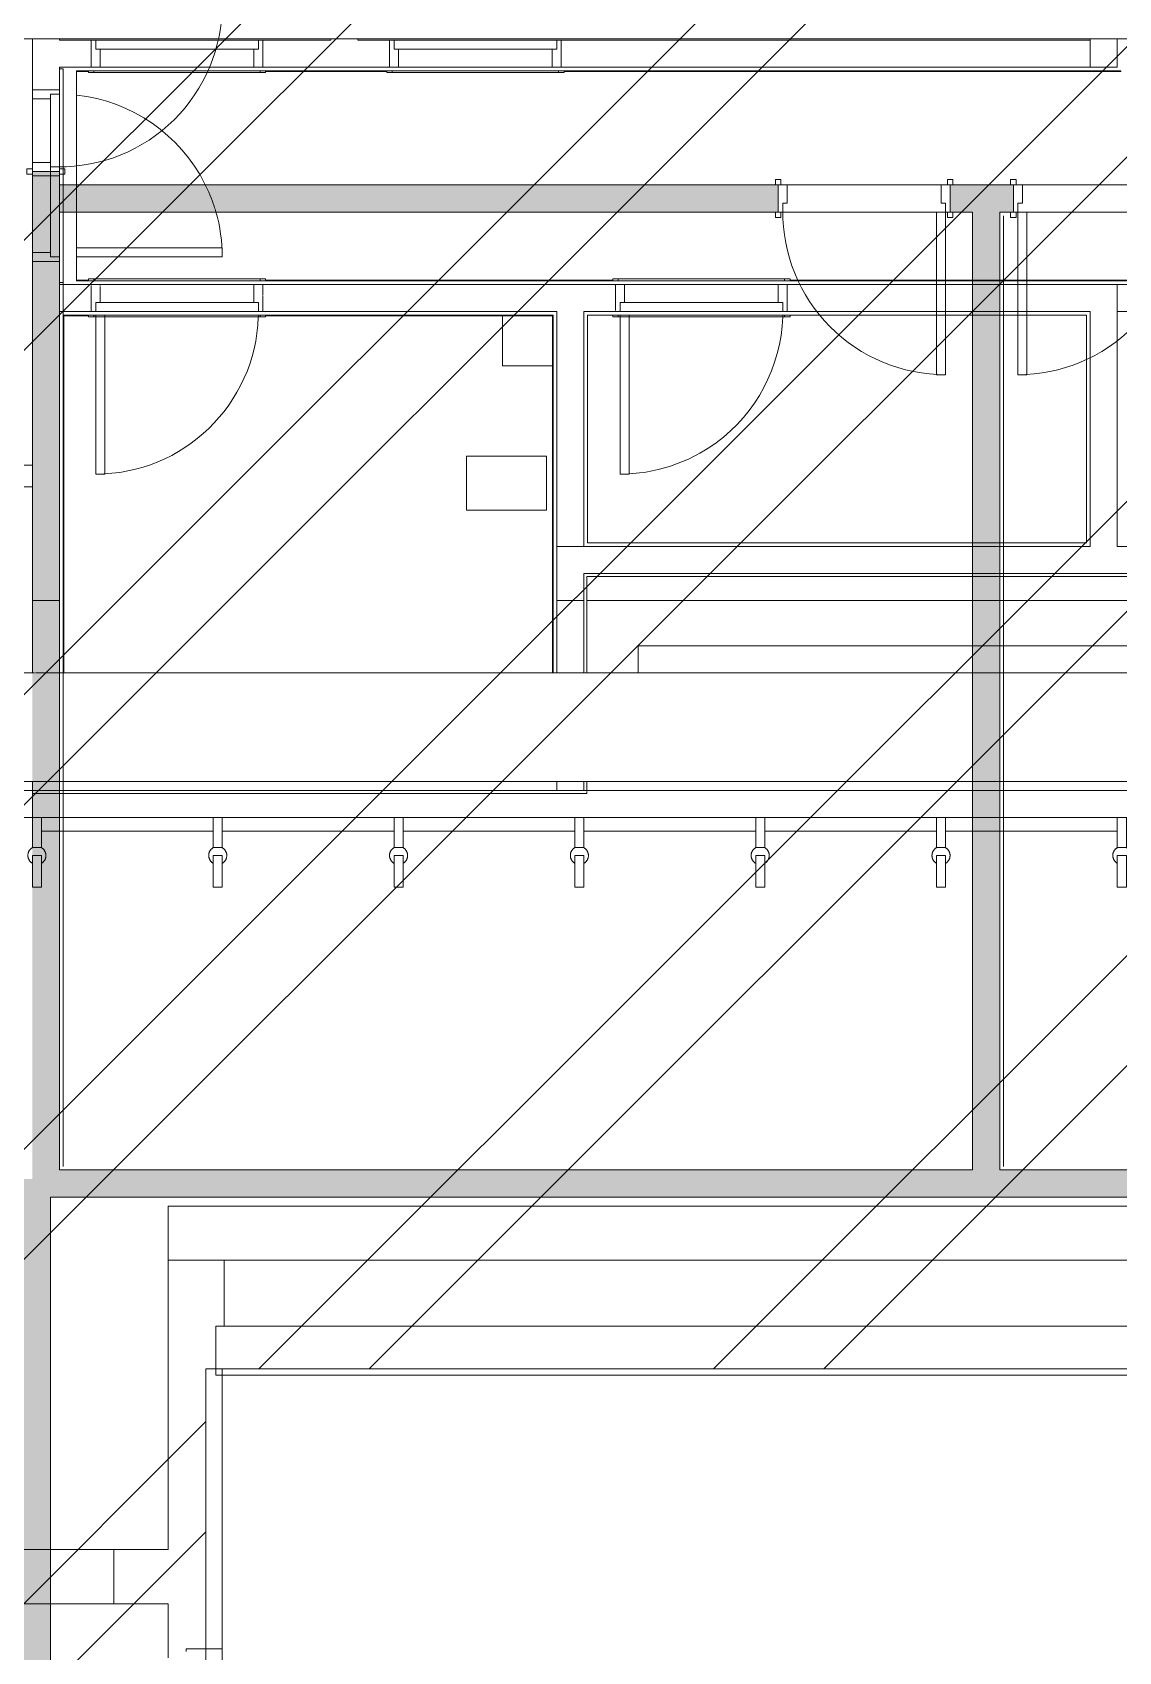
# Model space of a CAD drawing. Header units: millimetres. Extents: x -57519 to 497916, y -349472 to 446842.
# Drawn here: x 327603 to 333610, y 3092 to 12052 of the extents above; entities that cross this region are included whole.
import ezdxf

# ---------------------------------------------------------------- set-up
doc = ezdxf.new("R2010")
doc.units = ezdxf.units.MM
for name, color, linetype, lineweight in [('A-CLNG', 13, 'Continuous', 5), ('A-DETL-GENF', 92, 'Continuous', 5), ('A-DETL-WIDE', 214, 'Continuous', 18), ('A-DOOR', 31, 'Continuous', 5), ('A-DOOR-FRAM', 31, 'Continuous', 5), ('A-FLOR', 192, 'Continuous', 5), ('A-GENM', 13, 'Continuous', 5), ('A-WALL', 113, 'Continuous', 20), ('A-WALL-PATT', 111, 'Continuous', 20)]:
    doc.layers.add(name, color=color, linetype=linetype, lineweight=lineweight)

# ---------------------------------------------------------------- blocks, each defined once
blk = doc.blocks.new('DLN-Single Door__X01_ - _M05x_ 900 x 2000 _WH_-16935532-SITE COVERAGE')
at = {"layer": 'A-DOOR'}
for p, q in [((-475, 75), (-490, 75)), ((23.3, 75), (-490, 75)), ((-460.5, 75), (-475, 75)), ((-460, 75), (23.3, 75)), ((23.3, 75), (460, 75)), ((490, 75), (23.3, 75)), ((460, 75), (475, 75)), ((475, 75), (490, 75)), ((-490, -75), (-475, -75)), ((-490, -75), (-201.7, -75)), ((-475, -75), (-460, -75)), ((-201.7, -75), (-460, -75)), ((-400, -75), (-450, -75)), ((-201.7, -75), (-51.7, -75)), ((-51.7, -75), (-201.7, -75)), ((-51.7, -75), (23.3, -75)), ((23.3, -75), (-51.7, -75)), ((23.3, -75), (490, -75)), ((460, -75), (23.3, -75)), ((475, -75), (460, -75)), ((490, -75), (475, -75)), ((-450, -168), (-450, -975)), ((-400, -975), (-400, -168)), ((-450, -975), (-400, -975))]:
    blk.add_line(p, q, dxfattribs=at)
for start, end in [(359.99228, 0.5), (296.62959, 353.98021), (288.17092, 296.62959), (270, 286.07544), (286.07544, 288.1)]:
    blk.add_arc((-450, -75), 900, start, end, dxfattribs=at)
at = {"layer": 'A-DOOR-FRAM'}
for p, q in [((-475, -55), (-475, 75)), ((-425, 75), (-475, 75)), ((-475, 75), (23.3, 75)), ((-475, -55), (-475, 75)), ((23.3, 75), (-425, 75)), ((-425, -25), (-425, 75)), ((-425, 75), (-425, -25)), ((425, 75), (23.3, 75)), ((23.3, 75), (475, 75)), ((425, -25), (425, 75)), ((425, 75), (475, 75)), ((425, -25), (425, 75)), ((475, 75), (475, -75)), ((475, 75), (475, -75)), ((-475, -75), (-475, -56.4)), ((-475, -75), (-475, -56.4)), ((-201.7, -75), (-475, -75)), ((-475, -75), (-450, -75)), ((23.3, -25), (-450, -25)), ((-450, -25), (-425, -25)), ((-450, -25), (-450, -56.8)), ((-450, -25), (-450, -56.8)), ((-450, -58.1), (-450, -75)), ((-450, -58.1), (-450, -75)), ((-450, -75), (-201.7, -75)), ((-425, -25), (23.3, -25)), ((-51.7, -75), (-201.7, -75)), ((-201.7, -75), (-51.7, -75)), ((23.3, -75), (-51.7, -75)), ((-51.7, -75), (23.3, -75)), ((450, -25), (23.3, -25)), ((23.3, -25), (425, -25)), ((475, -75), (23.3, -75)), ((23.3, -75), (450, -75)), ((450, -25), (425, -25)), ((450, -75), (450, -25)), ((450, -75), (450, -25)), ((475, -75), (450, -75))]:
    blk.add_line(p, q, dxfattribs=at)
blk = doc.blocks.new('DLN-Single Door__X01_ - _M02_ 900 x 2450 _WH_-16935533-SITE COVERAGE')
at = {"layer": 'A-DOOR'}
for p, q in [((-490, 95), (-490, 105)), ((-490, 105), (-460, 105)), ((-490, 95), (-490, 105)), ((-490, 105), (490, 105)), ((-460, 105), (-460, 95)), ((-460, 105), (-460, 95)), ((460, 105), (-460, 105)), ((490, 105), (460, 105)), ((460, 95), (460, 105)), ((460, 95), (460, 105)), ((490, 105), (490, 95)), ((490, 105), (490, 95)), ((-475, 75), (-490, 75)), ((490, 75), (-490, 75)), ((-460, 75), (-475, 75)), ((-460, 75), (460, 75)), ((460, 75), (475, 75)), ((475, 75), (490, 75)), ((-490, -75), (-475, -75)), ((-490, -75), (490, -75)), ((-475, -75), (-460, -75)), ((460, -75), (-460, -75)), ((-400, -75), (-450, -75)), ((475, -75), (460, -75)), ((490, -75), (475, -75)), ((-490, -105), (-490, -95)), ((-490, -105), (-490, -95)), ((-460, -105), (-490, -105)), ((490, -105), (-490, -105)), ((-460, -95), (-460, -105)), ((-460, -95), (-460, -105)), ((-460, -105), (460, -105)), ((-450, -95), (-450, -105)), ((-450, -105), (-450, -975)), ((-400, -105), (-400, -95)), ((-400, -975), (-400, -105)), ((460, -95), (460, -105)), ((460, -105), (460, -95)), ((460, -105), (490, -105)), ((490, -95), (490, -105)), ((490, -95), (490, -105)), ((-450, -975), (-400, -975))]:
    blk.add_line(p, q, dxfattribs=at)
for start, end in [(359.99228, 0.5), (306.2, 358.0529), (358.0529, 358.69936), (270, 306.2)]:
    blk.add_arc((-450, -75), 900, start, end, dxfattribs=at)
at = {"layer": 'A-DOOR-FRAM'}
for p, q in [((-475, -69.3), (-475, 75)), ((-425, 75), (-475, 75)), ((-475, 75), (475, 75)), ((-475, -69.3), (-475, 75)), ((425, 75), (-425, 75)), ((-425, -25), (-425, 75)), ((-425, 75), (-425, -25)), ((425, -25), (425, 75)), ((425, 75), (475, 75)), ((425, -25), (425, 75)), ((475, 75), (475, -75)), ((475, 75), (475, -75)), ((475, -75), (-475, -75)), ((-475, -75), (-450, -75)), ((450, -25), (-450, -25)), ((-450, -25), (-425, -25)), ((-450, -25), (-450, -75)), ((-450, -25), (-450, -75)), ((-450, -75), (450, -75)), ((-425, -25), (425, -25)), ((450, -25), (425, -25)), ((450, -75), (450, -25)), ((450, -75), (450, -25)), ((475, -75), (450, -75))]:
    blk.add_line(p, q, dxfattribs=at)
blk = doc.blocks.new('DLN-Single Door__X01_ - _M02a_ 900 x 2450 _WH_-16935534-SITE COVERAGE')
at = {"layer": 'A-DOOR'}
for p, q in [((-450, 975), (-400, 975)), ((-450, 682), (-450, 975)), ((-400, 975), (-400, 682)), ((-475, 75), (-490, 75)), ((490, 75), (-490, 75)), ((-460, 75), (-475, 75)), ((-460, 75), (460, 75)), ((-400, 75), (-450, 75)), ((460, 75), (475, 75)), ((475, 75), (490, 75)), ((-490, -75), (-475, -75)), ((-490, -75), (490, -75)), ((-475, -75), (-460, -75)), ((460, -75), (-460, -75)), ((475, -75), (460, -75)), ((490, -75), (475, -75)), ((-490, -105), (-490, -95)), ((-490, -105), (-490, -95)), ((-460, -105), (-490, -105)), ((490, -105), (-490, -105)), ((-460, -95), (-460, -105)), ((-460, -95), (-460, -105)), ((-460, -105), (460, -105)), ((460, -105), (460, -95)), ((460, -105), (460, -95)), ((460, -105), (490, -105)), ((490, -95), (490, -105)), ((490, -95), (490, -105))]:
    blk.add_line(p, q, dxfattribs=at)
for start, end in [(43.0644, 90), (359.5, 0.00772)]:
    blk.add_arc((-450, 75), 900, start, end, dxfattribs=at)
at = {"layer": 'A-DOOR-FRAM'}
for p, q in [((-475, 75), (475, 75)), ((-475, -75), (-475, 75)), ((-450, 75), (-475, 75)), ((-475, -75), (-475, 75)), ((-450, 75), (-450, 25)), ((-450, 75), (-450, 25)), ((450, 75), (-450, 75)), ((-450, 25), (450, 25)), ((-425, 25), (-450, 25)), ((-425, -75), (-425, 25)), ((-425, 25), (-425, -75)), ((425, 25), (-425, 25)), ((425, 25), (450, 25)), ((425, -75), (425, 25)), ((425, -75), (425, 25)), ((450, 25), (450, 75)), ((450, 75), (475, 75)), ((450, 25), (450, 75)), ((475, 75), (475, -75)), ((475, 75), (475, -75)), ((-475, -75), (-425, -75)), ((475, -75), (-475, -75)), ((-425, -75), (425, -75)), ((475, -75), (425, -75))]:
    blk.add_line(p, q, dxfattribs=at)
blk = doc.blocks.new('DLN-Single Door__X01_ - _M02a_ 900 x 2450 _WH_-V15-SITE COVERAGE')
at = {"layer": 'A-DOOR'}
for p, q in [((-450, 975), (-400, 975)), ((-450, 682), (-450, 975)), ((-400, 975), (-400, 682)), ((-475, 75), (-490, 75)), ((490, 75), (-490, 75)), ((-460, 75), (-475, 75)), ((-460, 75), (460, 75)), ((-400, 75), (-450, 75)), ((460, 75), (475, 75)), ((475, 75), (490, 75)), ((-490, -75), (-475, -75)), ((-490, -75), (490, -75)), ((-475, -75), (-460, -75)), ((460, -75), (-460, -75)), ((475, -75), (460, -75)), ((490, -75), (475, -75)), ((-490, -105), (-490, -94.8)), ((-490, -105), (-490, -94.8)), ((-460, -105), (-490, -105)), ((490, -105), (-490, -105)), ((-460, -94.7), (-460, -105)), ((-460, -94.7), (-460, -105)), ((-460, -105), (460, -105)), ((460, -105), (460, -95)), ((460, -105), (460, -95)), ((460, -105), (490, -105)), ((490, -95), (490, -105)), ((490, -95), (490, -105))]:
    blk.add_line(p, q, dxfattribs=at)
for start, end in [(47.58401, 90), (43.0644, 47.58401), (359.5, 0.00772)]:
    blk.add_arc((-450, 75), 900, start, end, dxfattribs=at)
at = {"layer": 'A-DOOR-FRAM'}
for p, q in [((-475, 75), (475, 75)), ((-475, -57.5), (-475, 75)), ((-450, 75), (-475, 75)), ((-475, -57.5), (-475, 75)), ((-450, 75), (-450, 25)), ((-450, 75), (-450, 25)), ((450, 75), (-450, 75)), ((-450, 25), (450, 25)), ((-425, 25), (-450, 25)), ((-425, -52.5), (-425, 25)), ((-425, 25), (-425, -52.5)), ((425, 25), (-425, 25)), ((425, 25), (450, 25)), ((425, -75), (425, 22.7)), ((425, -75), (425, 22.7)), ((450, 25), (450, 75)), ((450, 75), (475, 75)), ((450, 25), (450, 75)), ((475, 75), (475, -75)), ((475, 75), (475, -75)), ((-475, -75), (-475, -59.1)), ((-475, -75), (-475, -59.1)), ((-475, -75), (-425, -75)), ((475, -75), (-475, -75)), ((-425, -75), (-425, -54.5)), ((-425, -54.5), (-425, -75)), ((-425, -75), (425, -75)), ((475, -75), (425, -75))]:
    blk.add_line(p, q, dxfattribs=at)
blk = doc.blocks.new('DLN-Single Door__X01_ - _M02_ 900 x 2450 _WH_-V18-SITE COVERAGE')
at = {"layer": 'A-DOOR'}
for p, q in [((-490, 94.8), (-490, 105)), ((-490, 105), (-460, 105)), ((-490, 94.8), (-490, 105)), ((-490, 105), (490, 105)), ((-460, 105), (-460, 94.7)), ((-460, 105), (-460, 94.7)), ((460, 105), (-460, 105)), ((490, 105), (460, 105)), ((460, 95), (460, 105)), ((460, 95), (460, 105)), ((490, 105), (490, 95)), ((490, 105), (490, 95)), ((-475, 75), (-490, 75)), ((490, 75), (-490, 75)), ((-460, 75), (-475, 75)), ((-460, 75), (460, 75)), ((460, 75), (475, 75)), ((475, 75), (490, 75)), ((-490, -75), (-475, -75)), ((-490, -75), (490, -75)), ((-475, -75), (-460, -75)), ((460, -75), (-460, -75)), ((-400, -75), (-450, -75)), ((475, -75), (460, -75)), ((490, -75), (475, -75)), ((-490, -105), (-490, -94)), ((-490, -105), (-490, -94)), ((-460, -105), (-490, -105)), ((490, -105), (-490, -105)), ((-460, -95), (-460, -105)), ((-460, -95), (-460, -105)), ((-460, -105), (460, -105)), ((-450, -95), (-450, -105)), ((-450, -105), (-450, -975)), ((-400, -105), (-400, -95)), ((-400, -975), (-400, -105)), ((460, -95), (460, -105)), ((460, -105), (460, -95)), ((460, -105), (490, -105)), ((490, -95), (490, -105)), ((490, -95), (490, -105)), ((-450, -975), (-400, -975))]:
    blk.add_line(p, q, dxfattribs=at)
for start, end in [(359.99228, 0.5), (270, 358.0529), (358.0529, 358.69936)]:
    blk.add_arc((-450, -75), 900, start, end, dxfattribs=at)
at = {"layer": 'A-DOOR-FRAM'}
for p, q in [((-475, 68.9), (-475, 75)), ((-425, 75), (-475, 75)), ((-475, 75), (475, 75)), ((-475, 68.9), (-475, 75)), ((-475, -75), (-475, 65.5)), ((-475, -75), (-475, 65.5)), ((425, 75), (-425, 75)), ((-425, 68.9), (-425, 75)), ((-425, 75), (-425, 68.9)), ((-425, -25), (-425, 62.7)), ((-425, 62.7), (-425, -25)), ((425, 19.4), (425, 75)), ((425, 75), (475, 75)), ((425, 19.4), (425, 75)), ((425, -25), (425, 16.4)), ((425, -25), (425, 16.4)), ((475, 75), (475, 16.8)), ((475, 75), (475, 16.8)), ((475, 13.6), (475, -75)), ((475, 13.6), (475, -75)), ((475, -75), (-475, -75)), ((-475, -75), (-450, -75)), ((450, -25), (-450, -25)), ((-450, -25), (-425, -25)), ((-450, -25), (-450, -75)), ((-450, -25), (-450, -75)), ((-450, -75), (450, -75)), ((-425, -25), (425, -25)), ((450, -25), (425, -25)), ((450, -75), (450, -25)), ((450, -75), (450, -25)), ((475, -75), (450, -75))]:
    blk.add_line(p, q, dxfattribs=at)
blk = doc.blocks.new('Walls 13 - Walls 13-9359694-SITE COVERAGE')
at = {"layer": 'A-WALL', "lineweight": 5}
for p, q in [((78989.3, 7707.5), (78888.4, 7707.5)), ((79840.1, 7707.5), (78989.3, 7707.5)), ((79876.8, 7707.5), (79851.8, 7707.5)), ((80840.1, 7707.5), (79888.4, 7707.5)), ((80876.8, 7707.5), (80851.8, 7707.5)), ((81840.1, 7707.5), (80888.4, 7707.5)), ((81876.8, 7707.5), (81851.8, 7707.5)), ((82840.1, 7707.5), (81888.4, 7707.5)), ((82876.8, 7707.5), (82851.8, 7707.5)), ((83840.1, 7707.5), (82888.4, 7707.5)), ((83876.8, 7707.5), (83851.8, 7707.5)), ((84039.3, 7707.5), (83888.4, 7707.5)), ((84189.3, 7707.5), (84039.3, 7707.5)), ((84840.1, 7707.5), (84189.3, 7707.5)), ((78887.7, 7632.5), (78989.3, 7632.5)), ((78989.3, 7632.5), (79840.9, 7632.5)), ((79887.7, 7632.5), (80840.9, 7632.5)), ((80887.7, 7632.5), (81840.9, 7632.5)), ((81887.7, 7632.5), (82840.9, 7632.5)), ((82887.7, 7632.5), (83840.9, 7632.5)), ((83887.7, 7632.5), (84039.3, 7632.5)), ((84039.3, 7632.5), (84189.3, 7632.5)), ((84189.3, 7632.5), (84840.9, 7632.5))]:
    blk.add_line(p, q, dxfattribs=at)
blk = doc.blocks.new('DLN_Banner hook - DLN_Banner hook-13170166-SITE COVERAGE')
at = {"layer": 'A-GENM'}
for p, q in [((-25, 0), (-25, -166.7)), ((-25, 0), (-21.7, 0)), ((-21.7, 0), (-17.7, 0)), ((-17.7, 0), (-12.5, 0)), ((-12.5, 0), (-6.5, 0)), ((12.5, 0), (-12.5, 0)), ((-6.5, 0), (24.1, 0)), ((24.1, 0), (25, 0)), ((25, -166.7), (25, 0)), ((-24.4, -166.7), (-25, -166.7)), ((-25, -166.7), (-22.5, -166.7)), ((-22.5, -166.7), (0, -166.7)), ((0, -166.7), (24.4, -166.7)), ((25, -166.7), (24.4, -166.7)), ((24.4, -166.7), (25, -166.7)), ((25.8, -167.2), (25, -166.7)), ((-25, -384.9), (-25, -210)), ((-25, -210), (25, -210)), ((25, -210), (25, -384.9)), ((-25, -385.6), (25, -385.6))]:
    blk.add_line(p, q, dxfattribs=at)
at = {"layer": 'A-GENM', "flags": 128}
for points in [[(-38.7, -178.3), (-39.9, -179.9), (-41.1, -181.5)], [(-25, -166.7), (-26.7, -167.7), (-28.4, -168.8), (-30, -170), (-31.6, -171.2), (-33.1, -172.5), (-34.6, -173.9), (-36, -175.3), (-37.4, -176.8), (-38.7, -178.3)], [(48.2, -196.7), (47.6, -194.8), (47, -192.9), (46.3, -191), (45.5, -189.2), (44.6, -187.4), (43.7, -185.6), (42.6, -183.9), (41.6, -182.2), (40.4, -180.6), (39.2, -179), (37.9, -177.4), (36.6, -175.9), (35.2, -174.5), (33.8, -173.1), (32.3, -171.8), (30.7, -170.5), (29.1, -169.4), (27.5, -168.2), (25.8, -167.2)], [(-41.1, -181.5), (-42.2, -183.1), (-43.2, -184.8), (-44.2, -186.6), (-45.1, -188.4), (-45.9, -190.2), (-46.7, -192), (-47.3, -193.9), (-48, -195.8), (-48.5, -197.8), (-48.9, -199.7), (-49.3, -201.7), (-49.6, -203.7), (-49.8, -205.6), (-49.9, -207.6), (-50, -209.6), (-50, -211.6), (-49.9, -213.6), (-49.7, -215.6), (-49.4, -217.6), (-49.1, -219.6), (-48.7, -221.5), (-48.2, -223.5), (-47.6, -225.4), (-46.9, -227.3), (-46.2, -229.1), (-45.4, -231), (-44.5, -232.8), (-43.6, -234.5), (-42.6, -236.3), (-41.5, -237.9), (-40.3, -239.6), (-39.1, -241.2), (-37.8, -242.7), (-36.5, -244.2)], [(-36.5, -244.2), (-35.1, -245.6), (-33.6, -247), (-32.1, -248.3), (-30.6, -249.6), (-29, -250.8), (-27.3, -251.9), (-25.6, -252.9)], [(24.8, -253.4), (26.6, -252.4), (28.2, -251.3), (29.9, -250.1), (31.4, -248.9), (33, -247.6), (34.4, -246.2)], [(34.4, -246.2), (35.9, -244.8), (37.2, -243.4)], [(37.2, -243.4), (38.5, -241.9), (39.8, -240.3), (41, -238.7), (42.1, -237), (43.1, -235.3), (44.1, -233.6), (45, -231.8), (45.8, -230), (46.6, -228.1), (47.3, -226.2), (47.9, -224.3), (48.4, -222.4), (48.9, -220.5), (49.3, -218.5), (49.6, -216.5), (49.8, -214.5), (49.9, -212.5), (50, -210.5), (50, -208.5), (49.9, -206.5), (49.7, -204.6), (49.4, -202.6), (49.1, -200.6), (48.7, -198.6), (48.2, -196.7)]]:
    blk.add_lwpolyline(points, dxfattribs=at)
blk = doc.blocks.new('DLN_Banner hook - DLN_Banner hook-V262-SITE COVERAGE')
at = {"layer": 'A-GENM'}
for p, q in [((-25, 0), (-25, -166.7)), ((-25, 0), (-12.5, 0)), ((-12.5, 0), (21.7, 0)), ((12.5, 0), (-12.5, 0)), ((21.7, 0), (25, 0)), ((25, -166.7), (25, 0)), ((-24.4, -166.7), (-25, -166.7)), ((-25, -166.7), (0, -166.7)), ((0, -166.7), (25, -166.7)), ((25, -166.7), (24.4, -166.7)), ((-25, -384.9), (-25, -210)), ((-25, -210), (25, -210)), ((25, -210), (25, -267.7)), ((25, -267.7), (25, -379.2)), ((-25, -385.6), (25, -385.6)), ((25, -379.2), (25, -384.9))]:
    blk.add_line(p, q, dxfattribs=at)
at = {"layer": 'A-GENM', "flags": 128}
for points in [[(-37.4, -176.8), (-38.7, -178.3), (-39.9, -179.9), (-41.1, -181.5), (-42.2, -183.1), (-43.2, -184.8), (-44.2, -186.6), (-45.1, -188.4), (-45.9, -190.2), (-46.7, -192), (-47.3, -193.9), (-48, -195.8), (-48.5, -197.8), (-48.9, -199.7), (-49.3, -201.7), (-49.6, -203.7), (-49.8, -205.6), (-49.9, -207.6), (-50, -209.6), (-50, -211.6), (-49.9, -213.6), (-49.7, -215.6), (-49.4, -217.6), (-49.1, -219.6), (-48.7, -221.5), (-48.2, -223.5), (-47.6, -225.4), (-46.9, -227.3), (-46.2, -229.1), (-45.4, -231), (-44.5, -232.8), (-43.6, -234.5), (-42.6, -236.3), (-41.5, -237.9), (-40.3, -239.6), (-39.1, -241.2), (-37.8, -242.7), (-36.5, -244.2), (-35.1, -245.6), (-33.6, -247), (-32.1, -248.3), (-30.6, -249.6), (-29, -250.8), (-27.3, -251.9), (-25.6, -252.9)], [(-25, -166.7), (-26.7, -167.7), (-28.4, -168.8), (-30, -170), (-31.6, -171.2), (-33.1, -172.5), (-34.6, -173.9), (-36, -175.3), (-37.4, -176.8)], [(24.8, -253.4), (26.6, -252.4), (28.2, -251.3), (29.9, -250.1), (31.4, -248.9), (33, -247.6), (34.4, -246.2), (35.9, -244.8), (37.2, -243.4), (38.5, -241.9), (39.8, -240.3), (41, -238.7), (42.1, -237), (43.1, -235.3), (44.1, -233.6), (45, -231.8), (45.8, -230), (46.6, -228.1), (47.3, -226.2), (47.9, -224.3), (48.4, -222.4), (48.9, -220.5), (49.3, -218.5), (49.6, -216.5), (49.8, -214.5), (49.9, -212.5), (50, -210.5), (50, -208.5), (49.9, -206.5), (49.7, -204.6), (49.4, -202.6), (49.1, -200.6), (48.7, -198.6), (48.2, -196.7), (47.6, -194.8), (47, -192.9), (46.3, -191), (45.5, -189.2), (44.6, -187.4), (43.7, -185.6), (42.6, -183.9), (41.6, -182.2), (40.4, -180.6), (39.2, -179), (37.9, -177.4), (36.6, -175.9), (35.2, -174.5), (33.8, -173.1), (32.3, -171.8), (30.7, -170.5), (29.1, -169.4), (27.5, -168.2), (25.8, -167.2), (25, -166.7)]]:
    blk.add_lwpolyline(points, dxfattribs=at)
blk = doc.blocks.new('DLN_Banner hook - DLN_Banner hook-V263-SITE COVERAGE')
at = {"layer": 'A-GENM'}
for p, q in [((-25, 0), (-25, -166.7)), ((-25, 0), (25, 0)), ((12.5, 0), (-12.5, 0)), ((25, -166.7), (25, 0)), ((-24.4, -166.7), (-25, -166.7)), ((-25, -166.7), (0, -166.7)), ((0, -166.7), (25, -166.7)), ((25, -166.7), (24.4, -166.7)), ((-25, -384.9), (-25, -210)), ((-25, -210), (25, -210)), ((25, -210), (25, -384.9)), ((-25, -385.6), (25, -385.6))]:
    blk.add_line(p, q, dxfattribs=at)
at = {"layer": 'A-GENM', "flags": 128}
for points in [[(-25, -166.7), (-26.7, -167.7), (-28.4, -168.8), (-30, -170), (-31.6, -171.2), (-33.1, -172.5), (-34.6, -173.9), (-36, -175.3), (-37.4, -176.8), (-38.7, -178.3), (-39.9, -179.9), (-41.1, -181.5), (-42.2, -183.1), (-43.2, -184.8), (-44.2, -186.6), (-45.1, -188.4), (-45.9, -190.2), (-46.7, -192), (-47.3, -193.9), (-48, -195.8), (-48.5, -197.8), (-48.9, -199.7), (-49.3, -201.7), (-49.6, -203.7), (-49.8, -205.6), (-49.9, -207.6), (-50, -209.6), (-50, -211.6), (-49.9, -213.6), (-49.7, -215.6), (-49.4, -217.6), (-49.1, -219.6), (-48.7, -221.5), (-48.2, -223.5), (-47.6, -225.4), (-46.9, -227.3), (-46.2, -229.1), (-45.4, -231), (-44.5, -232.8), (-43.6, -234.5), (-42.6, -236.3), (-41.5, -237.9), (-40.3, -239.6), (-39.1, -241.2), (-37.8, -242.7), (-36.5, -244.2), (-35.1, -245.6), (-33.6, -247), (-32.1, -248.3), (-30.6, -249.6), (-29, -250.8), (-27.3, -251.9), (-25.6, -252.9)], [(24.8, -253.4), (26.6, -252.4), (28.2, -251.3), (29.9, -250.1), (31.4, -248.9), (33, -247.6), (34.4, -246.2), (35.9, -244.8), (37.2, -243.4), (38.5, -241.9), (39.8, -240.3), (41, -238.7), (42.1, -237), (43.1, -235.3), (44.1, -233.6), (45, -231.8), (45.8, -230), (46.6, -228.1), (47.3, -226.2), (47.9, -224.3), (48.4, -222.4), (48.9, -220.5), (49.3, -218.5), (49.6, -216.5), (49.8, -214.5), (49.9, -212.5), (50, -210.5), (50, -208.5), (49.9, -206.5), (49.7, -204.6), (49.4, -202.6), (49.1, -200.6), (48.7, -198.6), (48.2, -196.7), (47.6, -194.8), (47, -192.9), (46.3, -191), (45.5, -189.2), (44.6, -187.4), (43.7, -185.6), (42.6, -183.9), (41.6, -182.2), (40.4, -180.6), (39.2, -179), (37.9, -177.4), (36.6, -175.9), (35.2, -174.5), (33.8, -173.1), (32.3, -171.8), (30.7, -170.5), (29.1, -169.4), (27.5, -168.2), (25.8, -167.2), (25, -166.7)]]:
    blk.add_lwpolyline(points, dxfattribs=at)
blk = doc.blocks.new('DLN_Banner hook - DLN_Banner hook-V264-SITE COVERAGE')
at = {"layer": 'A-GENM'}
for p, q in [((-25, 0), (-25, -166.7)), ((-25, 0), (6.5, 0)), ((6.5, 0), (-12.5, 0)), ((12.5, 0), (25, 0)), ((25, -166.7), (25, 0)), ((-24.4, -166.7), (-25, -166.7)), ((-25, -166.7), (-24.4, -166.7)), ((-24.4, -166.7), (-22.5, -166.7)), ((-22.5, -166.7), (0, -166.7)), ((0, -166.7), (10.8, -166.7)), ((10.8, -166.7), (19.5, -166.7)), ((19.5, -166.7), (22.5, -166.7)), ((22.5, -166.7), (25, -166.7)), ((25, -166.7), (24.4, -166.7)), ((-25, -384.9), (-25, -210)), ((-25, -210), (25, -210)), ((24.8, -253.4), (26.6, -252.4)), ((25, -210), (25, -312.2)), ((26.6, -252.4), (28.2, -251.3)), ((33, -247.6), (34.4, -246.2)), ((45.8, -230), (46.6, -228.1)), ((25, -312.2), (25, -333.7)), ((25, -333.7), (25, -352.8)), ((25, -352.8), (25, -384.9)), ((-25, -385.6), (24.5, -385.6))]:
    blk.add_line(p, q, dxfattribs=at)
at = {"layer": 'A-GENM', "flags": 128}
for points in [[(-25, -166.7), (-26.7, -167.7), (-28.4, -168.8), (-30, -170), (-31.6, -171.2), (-33.1, -172.5), (-34.6, -173.9), (-36, -175.3), (-37.4, -176.8), (-38.7, -178.3), (-39.9, -179.9), (-41.1, -181.5), (-42.2, -183.1), (-43.2, -184.8), (-44.2, -186.6), (-45.1, -188.4), (-45.9, -190.2), (-46.7, -192), (-47.3, -193.9), (-48, -195.8), (-48.5, -197.8), (-48.9, -199.7), (-49.3, -201.7), (-49.6, -203.7), (-49.8, -205.6), (-49.9, -207.6), (-50, -209.6), (-50, -211.6), (-49.9, -213.6), (-49.7, -215.6), (-49.4, -217.6), (-49.1, -219.6), (-48.7, -221.5), (-48.2, -223.5), (-47.6, -225.4), (-46.9, -227.3), (-46.2, -229.1), (-45.4, -231), (-44.5, -232.8), (-43.6, -234.5), (-42.6, -236.3), (-41.5, -237.9), (-40.3, -239.6), (-39.1, -241.2), (-37.8, -242.7), (-36.5, -244.2), (-35.1, -245.6), (-33.6, -247), (-32.1, -248.3), (-30.6, -249.6), (-29, -250.8), (-27.3, -251.9), (-25.6, -252.9)], [(33.8, -173.1), (32.3, -171.8), (30.7, -170.5), (29.1, -169.4), (27.5, -168.2), (25.8, -167.2), (25, -166.7)], [(36.6, -175.9), (35.2, -174.5), (33.8, -173.1)], [(46.6, -228.1), (47.3, -226.2), (47.9, -224.3), (48.4, -222.4), (48.9, -220.5), (49.3, -218.5), (49.6, -216.5), (49.8, -214.5), (49.9, -212.5), (50, -210.5), (50, -208.5), (49.9, -206.5), (49.7, -204.6), (49.4, -202.6), (49.1, -200.6), (48.7, -198.6), (48.2, -196.7), (47.6, -194.8), (47, -192.9), (46.3, -191), (45.5, -189.2), (44.6, -187.4), (43.7, -185.6), (42.6, -183.9), (41.6, -182.2), (40.4, -180.6), (39.2, -179), (37.9, -177.4), (36.6, -175.9)], [(28.2, -251.3), (29.9, -250.1), (31.4, -248.9), (33, -247.6)], [(34.4, -246.2), (35.9, -244.8), (37.2, -243.4), (38.5, -241.9), (39.8, -240.3), (41, -238.7), (42.1, -237), (43.1, -235.3), (44.1, -233.6)], [(44.1, -233.6), (45, -231.8), (45.8, -230)]]:
    blk.add_lwpolyline(points, dxfattribs=at)
blk = doc.blocks.new('DLN_Banner hook - DLN_Banner hook-V279-SITE COVERAGE')
at = {"layer": 'A-GENM'}
for p, q in [((-25, 0), (-25, -166.7)), ((-25, 0), (17.7, 0)), ((12.5, 0), (-12.5, 0)), ((17.7, 0), (25, 0)), ((25, -166.7), (25, 0)), ((-24.4, -166.7), (-25, -166.7)), ((-25, -166.7), (0, -166.7)), ((0, -166.7), (25, -166.7)), ((25, -166.7), (24.4, -166.7)), ((-37.8, -242.7), (-36.5, -244.2)), ((-36.5, -244.2), (-35.1, -245.6)), ((-25, -267.7), (-25, -210)), ((-25, -210), (25, -210)), ((-25, -289.7), (-25, -267.7)), ((25, -210), (25, -217.7)), ((25, -217.7), (25, -230.5)), ((25, -230.5), (25, -247.6)), ((25, -247.6), (25, -267.7)), ((25, -267.7), (25, -289.7)), ((49.4, -202.6), (49.1, -200.6)), ((49.7, -204.6), (49.4, -202.6)), ((49.9, -206.5), (49.7, -204.6)), ((49.9, -212.5), (50, -210.5)), ((-25, -384.9), (-25, -289.7)), ((25, -289.7), (25, -368.3)), ((-25, -385.6), (25, -385.6)), ((25, -368.3), (25, -379.2)), ((25, -379.2), (25, -385.6)), ((25, -385.6), (25, -384.9))]:
    blk.add_line(p, q, dxfattribs=at)
at = {"layer": 'A-GENM', "flags": 128}
for points in [[(-25, -166.7), (-26.7, -167.7), (-28.4, -168.8), (-30, -170), (-31.6, -171.2), (-33.1, -172.5), (-34.6, -173.9), (-36, -175.3), (-37.4, -176.8), (-38.7, -178.3), (-39.9, -179.9), (-41.1, -181.5), (-42.2, -183.1), (-43.2, -184.8), (-44.2, -186.6), (-45.1, -188.4), (-45.9, -190.2), (-46.7, -192), (-47.3, -193.9), (-48, -195.8), (-48.5, -197.8), (-48.9, -199.7), (-49.3, -201.7), (-49.6, -203.7), (-49.8, -205.6), (-49.9, -207.6), (-50, -209.6), (-50, -211.6), (-49.9, -213.6), (-49.7, -215.6), (-49.4, -217.6), (-49.1, -219.6), (-48.7, -221.5), (-48.2, -223.5), (-47.6, -225.4), (-46.9, -227.3), (-46.2, -229.1), (-45.4, -231), (-44.5, -232.8), (-43.6, -234.5), (-42.6, -236.3)], [(49.1, -200.6), (48.7, -198.6), (48.2, -196.7), (47.6, -194.8), (47, -192.9), (46.3, -191), (45.5, -189.2), (44.6, -187.4), (43.7, -185.6), (42.6, -183.9), (41.6, -182.2), (40.4, -180.6), (39.2, -179), (37.9, -177.4), (36.6, -175.9), (35.2, -174.5), (33.8, -173.1), (32.3, -171.8), (30.7, -170.5), (29.1, -169.4), (27.5, -168.2), (25.8, -167.2), (25, -166.7)], [(-42.6, -236.3), (-41.5, -237.9), (-40.3, -239.6), (-39.1, -241.2), (-37.8, -242.7)], [(-35.1, -245.6), (-33.6, -247), (-32.1, -248.3), (-30.6, -249.6), (-29, -250.8), (-27.3, -251.9), (-25.6, -252.9)], [(24.8, -253.4), (26.6, -252.4), (28.2, -251.3), (29.9, -250.1)], [(29.9, -250.1), (31.4, -248.9), (33, -247.6), (34.4, -246.2)], [(34.4, -246.2), (35.9, -244.8), (37.2, -243.4), (38.5, -241.9), (39.8, -240.3), (41, -238.7), (42.1, -237), (43.1, -235.3), (44.1, -233.6), (45, -231.8), (45.8, -230), (46.6, -228.1), (47.3, -226.2), (47.9, -224.3), (48.4, -222.4), (48.9, -220.5), (49.3, -218.5), (49.6, -216.5), (49.8, -214.5), (49.9, -212.5)], [(50, -210.5), (50, -208.5), (49.9, -206.5)]]:
    blk.add_lwpolyline(points, dxfattribs=at)
blk = doc.blocks.new('DLN-Single Door__X01_ - _M05a_ 900 x 2450 _WH_-16935530-SITE COVERAGE')
at = {"layer": 'A-DOOR'}
for p, q in [((-450, 975), (-400, 975)), ((-450, 75), (-450, 975)), ((-400, 975), (-400, 75)), ((-490, 105), (-460, 105)), ((-490, 75), (-490, 105)), ((-490, 105), (-490, 75)), ((-460, 105), (-490, 105)), ((-460, 105), (-460, 75)), ((-460, 75), (-460, 105)), ((460, 75), (460, 105)), ((460, 105), (490, 105)), ((460, 105), (460, 75)), ((460, 105), (490, 105)), ((490, 105), (490, 75)), ((490, 75), (490, 105)), ((-460, 75), (-490, 75)), ((-490, 75), (-475, 75)), ((-475, 75), (-460, 75)), ((-400, 75), (-450, 75)), ((490, 75), (460, 75)), ((475, 75), (460, 75)), ((490, 75), (475, 75)), ((-490, -75), (-460, -75)), ((-490, -105), (-490, -75)), ((-475, -75), (-490, -75)), ((-460, -75), (-475, -75)), ((-460, -75), (-460, -105)), ((460, -105), (460, -75)), ((460, -75), (490, -75)), ((460, -75), (475, -75)), ((475, -75), (490, -75)), ((490, -75), (490, -105)), ((-490, -93), (-490, -105)), ((-460, -105), (-490, -105)), ((-490, -105), (-460, -105)), ((-460, -105), (-460, -93)), ((460, -93), (460, -105)), ((490, -105), (460, -105)), ((490, -105), (460, -105)), ((490, -105), (490, -93))]:
    blk.add_line(p, q, dxfattribs=at)
blk.add_arc((-450, 75), 900, 359.5, 90, dxfattribs=at)
at = {"layer": 'A-DOOR-FRAM'}
for p, q in [((-475, 75), (-450, 75)), ((-475, -75), (-475, 75)), ((-475, 75), (-475, -75)), ((-475, 75), (-460, 75)), ((-460, 75), (-450, 75)), ((-450, 75), (-450, 25)), ((-450, 25), (-450, 75)), ((-450, 25), (-425, 25)), ((-450, 25), (-425, 25)), ((-425, 25), (-425, -75)), ((-425, -75), (-425, 25)), ((425, 25), (450, 25)), ((425, -75), (425, 25)), ((450, 25), (425, 25)), ((425, 25), (425, -75)), ((450, 75), (475, 75)), ((450, 25), (450, 75)), ((450, 75), (450, 25)), ((460, 75), (450, 75)), ((475, 75), (460, 75)), ((475, 75), (475, -75)), ((475, -75), (475, 75)), ((-425, -75), (-475, -75)), ((-460, -75), (-475, -75)), ((-450, -75), (-460, -75)), ((-425, -75), (-450, -75)), ((475, -75), (425, -75)), ((425, -75), (450, -75)), ((450, -75), (460, -75)), ((460, -75), (475, -75))]:
    blk.add_line(p, q, dxfattribs=at)
blk = doc.blocks.new('DLN-Single Door__X01_ - _M02a_ 900 x 2450 _WH_-V507-SITE COVERAGE')
at = {"layer": 'A-DOOR'}
for p, q in [((-450, 975), (-400, 975)), ((-450, 75), (-450, 975)), ((-400, 975), (-400, 75)), ((-490, 105), (-460, 105)), ((-490, 75), (-490, 105)), ((-490, 105), (-490, 75)), ((-460, 105), (-490, 105)), ((-460, 105), (-460, 75)), ((-460, 75), (-460, 105)), ((460, 75), (460, 105)), ((460, 105), (490, 105)), ((460, 105), (460, 75)), ((460, 105), (490, 105)), ((490, 105), (490, 76.2)), ((490, 76.2), (490, 105)), ((-460, 75), (-490, 75)), ((-490, 75), (-475, 75)), ((-475, 75), (-460, 75)), ((-400, 75), (-450, 75)), ((489.4, 75), (460, 75)), ((475, 75), (460, 75)), ((489.4, 75), (475, 75)), ((-490, -75), (-460, -75)), ((-490, -105), (-490, -75)), ((-490, -75), (-490, -105)), ((-475, -75), (-490, -75)), ((-460, -75), (-475, -75)), ((-460, -75), (-460, -105)), ((-460, -105), (-460, -75)), ((460, -105), (460, -75)), ((460, -75), (490, -75)), ((460, -75), (460, -105)), ((460, -75), (475, -75)), ((475, -75), (490, -75)), ((490, -75), (490, -105)), ((490, -105), (490, -75)), ((-460, -105), (-490, -105)), ((-490, -105), (-460, -105)), ((490, -105), (460, -105)), ((490, -105), (460, -105))]:
    blk.add_line(p, q, dxfattribs=at)
blk.add_arc((-450, 75), 900, 359.5, 90, dxfattribs=at)
at = {"layer": 'A-DOOR-FRAM'}
for p, q in [((-475, 75), (-450, 75)), ((-475, -75), (-475, 75)), ((-475, 75), (-475, -75)), ((-475, 75), (-460, 75)), ((-460, 75), (-450, 75)), ((-450, 75), (-450, 25)), ((-450, 25), (-450, 75)), ((-450, 25), (-425, 25)), ((-450, 25), (-425, 25)), ((-425, 25), (-425, -75)), ((-425, -75), (-425, 25)), ((425, 25), (450, 25)), ((425, -75), (425, 25)), ((450, 25), (425, 25)), ((425, 25), (425, -75)), ((450, 75), (475, 75)), ((450, 25), (450, 75)), ((450, 75), (450, 25)), ((460, 75), (450, 75)), ((475, 75), (460, 75)), ((475, 75), (475, -75)), ((475, -75), (475, 75)), ((-425, -75), (-475, -75)), ((-460, -75), (-475, -75)), ((-425, -75), (-460, -75)), ((475, -75), (425, -75)), ((425, -75), (460, -75)), ((460, -75), (475, -75))]:
    blk.add_line(p, q, dxfattribs=at)
blk = doc.blocks.new('DLN-Single Door__X01_ - _M02_ 900 x 2450 _WH_-V523-SITE COVERAGE')
at = {"layer": 'A-DOOR'}
for p, q in [((-460, 105), (-490, 105)), ((-490, 105), (-490, 75)), ((-490, 75), (-490, 105)), ((-490, 105), (-460, 105)), ((-460, 75), (-460, 105)), ((-460, 105), (-460, 75)), ((490, 105), (460, 105)), ((460, 105), (460, 75)), ((490, 105), (460, 105)), ((460, 75), (460, 105)), ((490, 75), (490, 105)), ((490, 105), (490, 75)), ((-490, 75), (-460, 75)), ((-475, 75), (-490, 75)), ((-460, 75), (-475, 75)), ((460, 75), (490, 75)), ((460, 75), (475, 75)), ((475, 75), (490, 75)), ((-460, -75), (-490, -75)), ((-490, -75), (-490, -105)), ((-490, -105), (-490, -75)), ((-490, -75), (-475, -75)), ((-475, -75), (-460, -75)), ((-460, -105), (-460, -75)), ((-460, -75), (-460, -105)), ((-400, -75), (-450, -75)), ((-450, -75), (-450, -975)), ((-400, -975), (-400, -75)), ((490, -75), (460, -75)), ((460, -75), (460, -105)), ((475, -75), (460, -75)), ((460, -105), (460, -75)), ((490, -75), (475, -75)), ((490, -105), (490, -75)), ((490, -75), (490, -105)), ((-490, -105), (-460, -105)), ((-460, -105), (-490, -105)), ((460, -105), (490, -105)), ((460, -105), (490, -105)), ((-450, -975), (-400, -975))]:
    blk.add_line(p, q, dxfattribs=at)
blk.add_arc((-450, -75), 900, 270, 0.5, dxfattribs=at)
at = {"layer": 'A-DOOR-FRAM'}
for p, q in [((-425, 75), (-475, 75)), ((-475, 75), (-475, -75)), ((-475, -75), (-475, 75)), ((-460, 75), (-475, 75)), ((-425, 75), (-460, 75)), ((-425, -25), (-425, 75)), ((-425, 75), (-425, -25)), ((425, 75), (425, -25)), ((475, 75), (425, 75)), ((425, -25), (425, 75)), ((425, 75), (460, 75)), ((460, 75), (475, 75)), ((475, -75), (475, 75)), ((475, 75), (475, -75)), ((-475, -75), (-450, -75)), ((-475, -75), (-460, -75)), ((-460, -75), (-450, -75)), ((-450, -75), (-450, -25)), ((-450, -25), (-425, -25)), ((-450, -25), (-425, -25)), ((-450, -25), (-450, -75)), ((425, -25), (450, -25)), ((450, -25), (425, -25)), ((450, -25), (450, -75)), ((450, -75), (450, -25)), ((450, -75), (475, -75)), ((460, -75), (450, -75)), ((475, -75), (460, -75))]:
    blk.add_line(p, q, dxfattribs=at)

msp = doc.modelspace()

# ---------------------------------------------------------------- hatches: boundary and pattern name
at = {"layer": 'A-DETL-GENF'}
h = msp.add_hatch(dxfattribs=at)
h.set_pattern_fill('FP_40', color=250, style=0, pattern_type=2)
h.set_pattern_definition([(45, (248763.4, 0), (-1257.236, 1257.236), []), (45, (248763.4, 1905), (-1257.236, 1257.236), [])])
h.paths.add_polyline_path([(325750.1, -8642.5), (328562.7, -8642.5), (328562.7, 4657.5), (341312.7, 4657.5), (341312.7, 30557.5), (342712.7, 30557.5), (342712.7, 48907.7), (339962.7, 48907.7), (339962.7, 52157.5), (338962.7, 52157.5), (338962.7, 53757.5), (297512.7, 53757.5), (297512.7, 52247.5), (286277.7, 52247.5), (286277.7, 34407.5), (285902.7, 34407.5), (285902.7, 7407.5), (286277.7, 7407.5), (286277.7, -2267.5), (315555.2, -2267.5), (315555.2, -8642.5), (321257.1, -8642.5)], flags=0)
at = {"layer": 'A-WALL-PATT', "lineweight": 5, "transparency": 33554560}
h = msp.add_hatch(color=253, dxfattribs=at)
h.paths.add_polyline_path([(327602.7, 5632.5), (327702.7, 5632.5), (327702.7, 5757.5), (327752.7, 5757.5), (327752.7, 11282.5), (327602.7, 11282.5), (327602.7, 5707.5)], flags=0)
h.paths.add_polyline_path([(327715.8, 12232.5), (327752.7, 12232.5), (327752.7, 12860), (327602.7, 12860), (327602.7, 12232.5), (327702.7, 12232.5)], flags=0)
h.paths.add_polyline_path([(327602.7, 14010), (327752.7, 14010), (327752.7, 14395), (327602.7, 14395), (327602.7, 14025)], flags=0)
h.paths.add_polyline_path([(327602.7, 15545), (327752.7, 15545), (327752.7, 22508), (327602.7, 22508), (327602.7, 15560)], flags=0)
h.paths.add_polyline_path([(327602.7, 23658), (327752.7, 23658), (327752.7, 24232.5), (327602.7, 24232.5), (327602.7, 23673)], flags=0)
h.paths.add_polyline_path([(327715.8, 25182.5), (327752.7, 25182.5), (327752.7, 30607.5), (327602.7, 30607.5), (327602.7, 25182.5), (327702.7, 25182.5)], flags=0)
h = msp.add_hatch(color=253, dxfattribs=at)
h.paths.add_polyline_path([(332677.7, 11057.5), (333027.7, 11057.5), (333027.7, 11207.5), (332677.7, 11207.5), (332677.7, 11107.5)], flags=0)
h.paths.add_polyline_path([(327996.6, 11057.5), (331727.7, 11057.5), (331727.7, 11207.5), (327752.7, 11207.5), (327752.7, 11057.5)], flags=0)
h.paths.add_polyline_path([(333992.7, 11057.5), (334052.7, 11057.5), (334052.7, 11207.5), (333977.7, 11207.5), (333977.7, 11057.5)], flags=0)
for points in [[(332802.7, 5757.5), (332952.7, 5757.5), (332952.7, 11057.5), (332802.7, 11057.5), (332802.7, 5940.8)], [(328562.7, 5607.5), (340452.7, 5607.5), (340452.7, 5757.5), (327702.7, 5757.5), (327702.7, 5607.5), (327996.6, 5607.5)]]:
    msp.add_hatch(color=253, dxfattribs=at).paths.add_polyline_path(points, flags=0)
h = msp.add_hatch(color=253, dxfattribs=at)
h.paths.add_polyline_path([(293045.2, 5557.5), (293045.2, 5707.5), (292590.7, 5707.5), (292590.7, 5557.5), (292895.2, 5557.5)], flags=0)
h.paths.add_polyline_path([(298067.7, 5557.5), (309727.7, 5557.5), (309727.7, 5707.5), (297045.2, 5707.5), (297045.2, 5557.5), (297977.7, 5557.5)], flags=0)
h.paths.add_polyline_path([(316764, 5557.5), (317717.7, 5557.5), (317717.7, 5707.5), (311777.7, 5707.5), (311777.7, 5557.5), (313890.2, 5557.5)], flags=0)
h.paths.add_polyline_path([(321257.1, 5557.5), (326497.7, 5557.5), (326497.7, 5707.5), (320300.2, 5707.5), (320302.7, 5557.5), (320695.4, 5557.5)], flags=0)
h.paths.add_polyline_path([(319202.7, 5557.5), (319350.2, 5557.5), (319350.2, 5707.5), (319167.7, 5707.5), (319167.7, 5557.5)], flags=0)
h.paths.add_polyline_path([(327552.7, 5557.5), (327552.7, 5632.5), (327602.7, 5632.5), (327602.7, 5707.5), (327447.7, 5707.5), (327447.7, 5557.5), (327462.7, 5557.5)], flags=0)
h = msp.add_hatch(color=253, dxfattribs=at)
h.paths.add_polyline_path([(327552.7, -7692.5), (327702.7, -7692.5), (327702.7, -617.5), (327552.7, -617.5), (327552.7, -7542.5)], flags=0)
h.paths.add_polyline_path([(327552.7, -467.5), (327702.7, -467.5), (327702.7, 5632.5), (327552.7, 5632.5), (327552.7, 52.6)], flags=0)

# ---------------------------------------------------------------- linework, layer by layer
at = {"layer": 'A-CLNG'}
for p, q in [((327752.7, 11859.2), (327752.7, 10657.5)), ((327602.7, 11534.7), (327602.7, 11749.2)), ((333785.7, 10507.5), (333602.7, 10507.5)), ((327602.7, 8507.5), (327602.7, 9417.5)), ((330652.7, 9207.5), (332952.7, 9207.5)), ((335122.7, 9057.5), (330652.7, 9057.5)), ((336802.7, 8507.5), (330652.7, 8507.5))]:
    msp.add_line(p, q, dxfattribs=at)
at = {"layer": 'A-DETL-WIDE'}
for p, q in [((328562.7, -8642.5), (328562.7, 4657.5)), ((328562.7, 4657.5), (341312.7, 4657.5))]:
    msp.add_line(p, q, dxfattribs=at)
at = {"layer": 'A-FLOR'}
for p, q in [((325452.7, 12016.2), (335082.7, 12016.2)), ((333452.7, 12009.2), (333452.7, 12016.2)), ((333602.7, 12016.2), (333602.7, 11859.2)), ((333602.7, 11859.2), (327752.7, 11859.2)), ((327602.7, 11257.5), (327752.7, 11257.5)), ((327752.7, 11207.5), (334052.7, 11207.5)), ((332802.7, 11057.5), (331727.7, 11057.5)), ((333051.3, 11057.5), (332972.7, 11057.5)), ((334052.7, 11057.5), (333052.7, 11057.5)), ((327752.7, 10657.5), (333602.7, 10657.5)), ((333602.7, 10657.5), (333602.7, 9207.5)), ((330202.7, 10207.5), (330202.7, 10487.5)), ((330812.7, 10507.5), (330652.7, 10507.5)), ((333452.7, 10507.5), (332952.7, 10507.5)), ((333452.7, 9207.5), (333452.7, 10507.5)), ((330482.7, 10207.5), (330202.7, 10207.5)), ((330446.7, 9707.5), (330002.7, 9707.5)), ((330002.7, 9707.5), (330002.7, 9407.5)), ((330446.7, 9407.5), (330446.7, 9707.5)), ((327602.7, 9537.5), (327502.7, 9537.5)), ((327602.7, 9237.5), (327602.7, 9537.5)), ((330002.7, 9407.5), (330446.7, 9407.5)), ((332952.7, 9207.5), (333452.7, 9207.5)), ((327752.7, 8907.5), (327606.1, 8907.5)), ((330652.5, 8907.5), (330502.7, 8907.5)), ((335105.7, 8907.5), (330669.5, 8907.5)), ((330952.7, 8507.5), (330952.7, 8657.5)), ((330952.7, 8657.5), (334752.7, 8657.5)), ((327614, 8507.5), (325542.7, 8507.5)), ((330652.7, 8507.5), (327619.7, 8507.5)), ((325452.7, 7907.5), (336802.7, 7907.5)), ((327752.7, 7907.5), (327752.7, 7857.5)), ((330502.7, 7857.5), (330502.7, 7907.5)), ((327602.7, 7857.5), (327752.7, 7857.5)), ((327752.7, 7857.5), (330502.7, 7857.5)), ((327752.7, 7857.5), (330652.5, 7857.5)), ((330652.7, 7857.5), (334699.7, 7857.5)), ((334697.7, 7707.5), (325452.7, 7707.5)), ((328603.6, 7707.5), (327651.9, 7707.5)), ((328640.2, 7707.5), (328615.2, 7707.5)), ((329603.6, 7707.5), (328651.9, 7707.5)), ((329640.2, 7707.5), (329615.2, 7707.5)), ((330603.6, 7707.5), (329651.9, 7707.5)), ((330640.2, 7707.5), (330615.2, 7707.5)), ((331603.6, 7707.5), (330651.9, 7707.5)), ((331640.2, 7707.5), (331615.2, 7707.5)), ((332603.6, 7707.5), (331651.9, 7707.5)), ((332640.2, 7707.5), (332615.2, 7707.5)), ((333603.6, 7707.5), (332651.9, 7707.5)), ((332972.7, 5757.5), (340302.7, 5757.5)), ((328352.7, 3657.5), (328352.7, 5557.5)), ((328352.7, 5557.5), (340502.7, 5557.5)), ((328662.7, 5257.5), (328352.7, 5257.5)), ((340802.7, 5257.5), (328662.7, 5257.5)), ((328662.7, 5257.5), (328662.7, 4892.5)), ((341167.7, 4892.5), (328617.7, 4892.5)), ((328617.7, 4892.5), (328617.7, 4622.5)), ((328617.7, 4622.5), (341437.7, 4622.5)), ((341402.7, 4657.5), (328652.7, 4657.5)), ((328652.7, 4657.5), (328652.7, -8642.5)), ((328652.7, 3092.5), (328652.7, 4623.2)), ((286602.7, 3657.5), (328352.7, 3657.5)), ((328052.7, 3657.5), (328052.7, 3357.5)), ((328352.7, 3357.5), (286602.7, 3357.5)), ((328352.7, 3057.5), (328352.7, 3357.5))]:
    msp.add_line(p, q, dxfattribs=at)
at = {"layer": 'A-WALL', "lineweight": 5}
for p, q in [((327602.7, 12016.2), (327602.7, 11749.2)), ((327752.7, 12016.2), (327752.7, 12009.2)), ((327752.7, 12009.2), (329252.7, 12009.2)), ((327927.7, 11876.7), (327927.7, 12009.2)), ((328877.7, 12009.2), (328877.7, 11859.2)), ((329252.7, 12009.2), (329252.7, 12016.2)), ((329402.7, 12016.2), (329402.7, 12009.2)), ((329402.7, 12009.2), (333452.7, 12009.2)), ((329577.7, 12009.2), (329577.7, 11859.2)), ((330527.7, 12009.2), (330527.7, 11859.2)), ((333452.7, 11859.2), (333452.7, 12009.2)), ((327752.7, 11849.2), (327772.7, 11849.2)), ((327772.7, 11849.2), (327772.7, 10945.8)), ((333622.7, 11839.2), (327845.7, 11839.2)), ((327845.7, 11839.2), (327845.7, 11061)), ((327912.7, 11835.2), (327845.7, 11835.2)), ((327912.7, 11839.2), (327912.7, 11835.2)), ((327927.7, 11859.2), (327927.7, 11875.1)), ((328892.7, 11839.2), (328892.7, 11835.2)), ((329562.7, 11835.2), (328892.7, 11835.2)), ((329562.7, 11839.2), (329562.7, 11835.2)), ((330542.7, 11839.2), (330542.7, 11835.2)), ((333624.7, 11835.2), (330542.7, 11835.2)), ((327602.7, 11734.2), (327752.7, 11734.2)), ((327602.7, 11534.7), (327602.7, 9417.5)), ((327752.7, 11282.5), (327602.7, 11282.5)), ((327752.7, 11207.5), (327752.7, 11282.5)), ((331727.7, 11057.5), (331727.7, 11207.5)), ((332677.7, 11207.5), (332677.7, 11057.5)), ((333027.7, 11057.5), (333027.7, 11207.5)), ((327772.7, 11057.5), (331712.7, 11057.5)), ((327845.7, 11057.5), (327845.7, 10677.5)), ((331713.3, 11057.5), (331727.7, 11057.5)), ((332802.7, 11057.5), (332802.7, 5757.5)), ((327772.7, 10943.6), (327772.7, 10667.5)), ((327732.7, 10784.2), (327602.7, 10784.2)), ((327752.7, 10784.2), (327734.1, 10784.2)), ((327752.7, 10667.5), (327772.7, 10667.5)), ((327845.7, 10681.5), (327912.7, 10681.5)), ((327845.7, 10677.5), (335082.7, 10677.5)), ((327912.7, 10677.5), (327912.7, 10681.5)), ((328892.7, 10681.5), (330812.7, 10681.5)), ((328892.7, 10677.5), (328892.7, 10681.5)), ((330812.7, 10677.5), (330812.7, 10681.5)), ((331792.7, 10681.5), (333785.7, 10681.5)), ((331792.7, 10677.5), (331792.7, 10681.5)), ((327927.7, 10651.4), (327927.7, 10657.5)), ((327927.7, 10507.5), (327927.7, 10647.9)), ((328877.7, 10657.5), (328877.7, 10599.3)), ((328877.7, 10596.1), (328877.7, 10507.5)), ((330827.7, 10513.2), (330827.7, 10657.5)), ((331777.7, 10657.5), (331777.7, 10507.5)), ((334052.7, 10657.5), (333602.7, 10657.5)), ((327752.7, 8507.5), (327752.7, 10507.5)), ((330502.7, 10507.5), (327752.7, 10507.5)), ((327772.7, 10487.5), (327772.7, 8507.5)), ((330482.7, 10487.5), (327772.7, 10487.5)), ((327776.7, 10483.5), (327776.7, 8507.5)), ((327912.7, 10483.5), (327776.7, 10483.5)), ((327912.7, 10483.5), (327912.7, 10487.5)), ((328892.7, 10483.5), (328892.7, 10487.5)), ((330478.7, 10483.5), (328892.7, 10483.5)), ((330478.7, 8507.5), (330478.7, 10483.5)), ((330482.7, 8507.5), (330482.7, 10487.5)), ((330502.7, 8507.5), (330502.7, 10507.5)), ((330652.7, 10507.5), (330652.7, 9207.5)), ((333432.7, 10487.5), (330672.7, 10487.5)), ((330672.7, 10487.5), (330672.7, 9227.5)), ((333452.7, 10507.5), (330812.7, 10507.5)), ((333432.7, 9227.5), (333432.7, 10487.5)), ((333452.7, 10507.5), (333452.7, 10507.5)), ((327602.7, 9657.5), (325452.7, 9657.5)), ((330502.7, 9207.5), (330652.7, 9207.5)), ((330672.7, 9227.5), (333432.7, 9227.5)), ((333452.7, 9207.5), (332952.7, 9207.5)), ((333602.7, 9207.5), (336802.7, 9207.5)), ((330652.5, 8507.5), (330652.5, 9056.7)), ((330652.7, 9057.5), (330652.7, 8507.5)), ((330652.7, 9057.5), (335122.7, 9057.5)), ((330669.5, 9040.5), (330669.5, 8509)), ((335122.7, 9040.5), (330669.5, 9040.5)), ((327602.7, 7907.5), (327602.7, 7707.5)), ((330652.5, 7857.6), (330652.5, 7907.5)), ((330652.7, 7907.5), (330652.7, 7857.5)), ((330669.5, 7907.5), (330669.5, 7857.5)), ((323952.7, 7857.5), (330652.5, 7857.5)), ((327602.7, 7857.5), (327602.7, 7840.5)), ((330669.5, 7840.5), (327602.7, 7840.5)), ((330502.7, 7857.5), (330652.5, 7857.5)), ((330652.7, 7857.5), (334699.7, 7857.5)), ((330669.5, 7840.5), (330669.5, 7851.5)), ((334697.7, 7707.5), (288702.7, 7707.5)), ((332802.7, 5757.5), (327772.7, 5757.5)), ((327702.7, -7692.5), (327702.7, 5607.5)), ((327702.7, 5607.5), (340452.7, 5607.5))]:
    msp.add_line(p, q, dxfattribs=at)
at = {"layer": 'A-WALL', "lineweight": 18}
for p, q in [((327752.7, 11057.5), (327752.7, 5757.5)), ((327772.7, 11057.5), (327752.7, 11057.5)), ((327772.7, 5777.5), (327772.7, 11037.5)), ((332952.7, 11057.5), (332952.7, 5757.5)), ((332972.7, 11057.5), (332952.7, 11057.5)), ((332972.7, 5777.5), (332972.7, 11037.5)), ((327752.7, 5757.5), (327772.7, 5757.5)), ((332952.7, 5757.5), (332972.7, 5757.5))]:
    msp.add_line(p, q, dxfattribs=at)
at = {"layer": 'A-WALL', "color": 254, "lineweight": 5}
for p in [(328452.7, 3092.5), (328652.7, 3107.5)]:
    msp.add_line(p, (328452.7, 3107.5), dxfattribs=at)

# ---------------------------------------------------------------- block references
at = {"layer": 'A-DOOR'}
for name, p in [('DLN-Single Door__X01_ - _M02a_ 900 x 2450 _WH_-V15-SITE COVERAGE', (328402.7, 11934.2)), ('DLN-Single Door__X01_ - _M02a_ 900 x 2450 _WH_-16935534-SITE COVERAGE', (330052.7, 11934.2)), ('DLN-Single Door__X01_ - _M02_ 900 x 2450 _WH_-V523-SITE COVERAGE', (333502.7, 11132.5)), ('DLN-Single Door__X01_ - _M02_ 900 x 2450 _WH_-V18-SITE COVERAGE', (328402.7, 10582.5)), ('DLN-Single Door__X01_ - _M02_ 900 x 2450 _WH_-16935533-SITE COVERAGE', (331302.7, 10582.5))]:
    msp.add_blockref(name, p, dxfattribs=at)
for name, p, rotation in [('DLN-Single Door__X01_ - _M05a_ 900 x 2450 _WH_-16935530-SITE COVERAGE', (327677.7, 11757.5), 270), ('DLN-Single Door__X01_ - _M05x_ 900 x 2000 _WH_-16935532-SITE COVERAGE', (327677.7, 11259.2), 90.00000000000001), ('DLN-Single Door__X01_ - _M02a_ 900 x 2450 _WH_-V507-SITE COVERAGE', (332202.7, 11132.5), 180)]:
    msp.add_blockref(name, p, dxfattribs=dict(at, rotation=rotation))
at = {"layer": 'A-GENM'}
for name, p in [('DLN_Banner hook - DLN_Banner hook-V264-SITE COVERAGE', (327627.7, 7707.5)), ('DLN_Banner hook - DLN_Banner hook-V263-SITE COVERAGE', (328627.7, 7707.5)), ('DLN_Banner hook - DLN_Banner hook-V263-SITE COVERAGE', (329627.7, 7707.5)), ('DLN_Banner hook - DLN_Banner hook-V263-SITE COVERAGE', (330627.7, 7707.5)), ('DLN_Banner hook - DLN_Banner hook-V262-SITE COVERAGE', (331627.7, 7707.5)), ('DLN_Banner hook - DLN_Banner hook-13170166-SITE COVERAGE', (332627.7, 7707.5)), ('DLN_Banner hook - DLN_Banner hook-V279-SITE COVERAGE', (333627.7, 7707.5))]:
    msp.add_blockref(name, p, dxfattribs=at)
at = {"layer": 'A-WALL', "lineweight": 5}
msp.add_blockref('Walls 13 - Walls 13-9359694-SITE COVERAGE', (248763.4, 0), dxfattribs=at)

doc.saveas('drawing.dxf')
